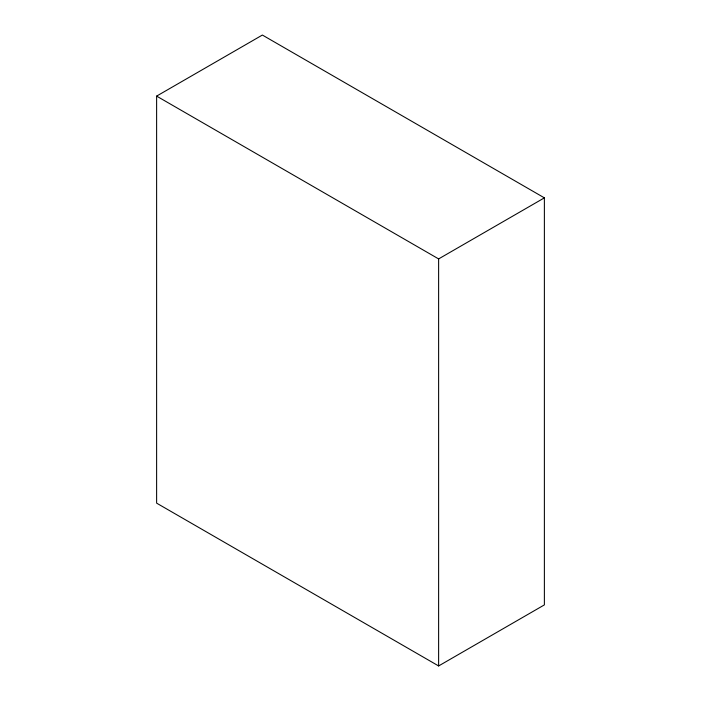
<?xml version="1.0" encoding="UTF-8"?>
<svg xmlns="http://www.w3.org/2000/svg" width="701" height="701" viewBox="0 0 701 701"><rect width="100%" height="100%" fill="white"/><g stroke="black" fill="none" stroke-linecap="round" stroke-linejoin="round"><path stroke-width="1.05" d="M156.621 96.107L262.376 35.05L544.379 197.857L544.379 604.893L438.624 665.95L156.621 503.143L156.621 96.107L438.624 258.914L544.379 197.857M438.624 258.914L438.624 665.95"/></g></svg>
